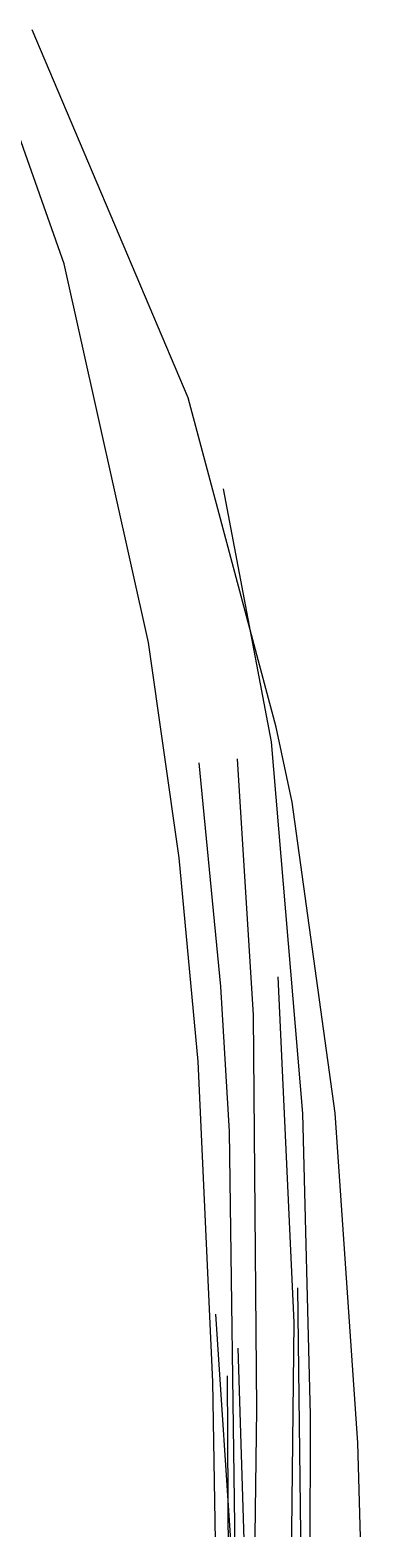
# Model space of a CAD drawing. Header units: metres. Extents: x -663 to 215, y -40 to 703.
# Drawn here: x -326.6 to -310.4, y 427.7 to 499.9 of the extents above; entities that cross this region are included whole.
import ezdxf

# ---------------------------------------------------------------- set-up
doc = ezdxf.new("R2010")
doc.units = ezdxf.units.M

msp = doc.modelspace()

# ---------------------------------------------------------------- linework, layer by layer
for p, q in [((-318.976, 482.143, -2146.535), (-326.506, 499.854, -2132.611)), ((-324.953, 488.594, -2145.734), (-327.319, 495.285, -2140.098)), ((-320.892, 470.364, -2160.007), (-324.953, 488.594, -2145.734)), ((-314.745, 466.29, -2158.252), (-318.976, 482.143, -2146.535)), ((-314.975, 465.596, -2158.773), (-317.287, 477.764, -2150.717)), ((-319.413, 460.008, -2167.739), (-320.892, 470.364, -2160.007)), ((-313.973, 462.684, -2160.865), (-314.745, 466.29, -2158.252)), ((-313.45, 447.7, -2170.376), (-314.975, 465.596, -2158.773)), ((-317.404, 453.808, -2174.268), (-318.446, 464.577, -2166.291)), ((-315.83, 452.439, -2170.963), (-316.612, 464.768, -2163.227)), ((-311.894, 447.719, -2171.414), (-313.973, 462.684, -2160.865)), ((-318.497, 450.203, -2174.831), (-319.413, 460.008, -2167.739)), ((-313.867, 437.646, -2171.474), (-314.642, 454.276, -2164.481)), ((-316.99, 446.839, -2179.302), (-317.404, 453.808, -2174.268)), ((-315.676, 433.449, -2182.742), (-315.83, 452.439, -2170.963)), ((-317.788, 434.793, -2185.581), (-318.497, 450.203, -2174.831)), ((-313.082, 433.203, -2179.597), (-313.45, 447.7, -2170.376)), ((-310.799, 431.856, -2182.321), (-311.894, 447.719, -2171.414)), ((-316.724, 426.723, -2193.244), (-316.99, 446.839, -2179.302)), ((-313.439, 417.727, -2188.884), (-313.701, 439.316, -2176.433)), ((-316.178, 415.857, -2182.144), (-317.65, 438.04, -2173.085)), ((-314.066, 421.412, -2178.37), (-313.867, 437.646, -2171.474)), ((-315.822, 412.27, -2174.892), (-316.581, 436.404, -2163.573)), ((-317.017, 423.27, -2172.874), (-317.088, 435.069, -2167.502)), ((-317.514, 418.442, -2196.615), (-317.788, 434.793, -2185.581)), ((-315.814, 421.972, -2189.8), (-315.676, 433.449, -2182.742)), ((-313.152, 412.11, -2192.715), (-313.082, 433.203, -2179.597)), ((-310.41, 417.786, -2191.854), (-310.799, 431.856, -2182.321))]:
    msp.add_line(p, q)

doc.saveas('drawing.dxf')
